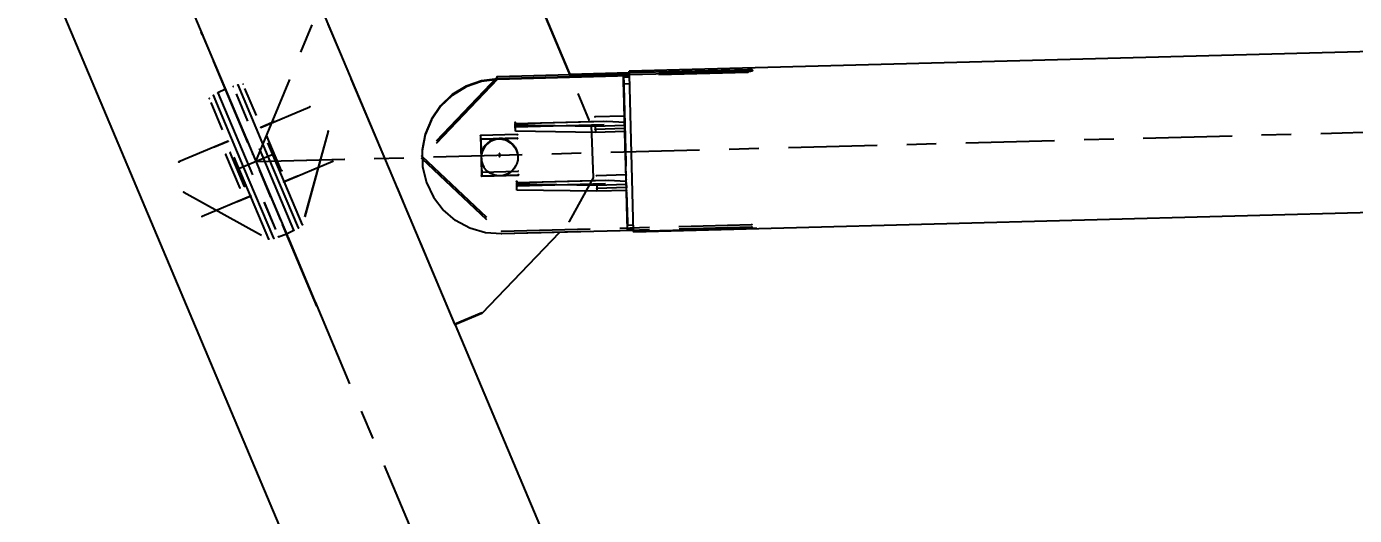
# Model space of a CAD drawing. Header units: millimetres. Extents: x 2368 to 8313, y 7493 to 11698.
# Drawn here: x 4962.84 to 5007.71, y 11254.32 to 11270.83 of the extents above; entities that cross this region are included whole.
import ezdxf

# ---------------------------------------------------------------- set-up
doc = ezdxf.new("R2010")
doc.units = ezdxf.units.MM
doc.linetypes.add('XKITLINE00', pattern=[0])
doc.linetypes.add('XKITLINE03', pattern=[6, 3, -1, 1, -1])
doc.styles.add('ROMANS', font='romans.shx')
doc.dimstyles.new('MD300', dxfattribs={"dimtxt": 2.5, "dimasz": 2.5, "dimexe": 1, "dimexo": 1, "dimgap": 0.5, "dimtad": 1, "dimdec": 1, "dimlfac": 50, "dimrnd": 0.5, "dimdsep": 46, "dimtxsty": 'ROMANS', "dimcen": 1, "dimclrd": 146, "dimclre": 146, "dimclrt": 30, "dimadec": 1, "dimazin": 2, "dimtfac": 1, "dimtdec": 1, "dimtmove": 0, "dimatfit": 1, "dimfxl": 1, "dimtolj": 1, "dimtzin": 0, "dimlwd": -1, "dimlwe": -1, "dimarcsym": 0})

# ---------------------------------------------------------------- blocks, each defined once
blk = doc.blocks.new('*D36')
at = {"color": 146, "transparency": 16777216}
for p, q in [((3888.588, 11276.272), (3888.588, 10979.265)), ((5216.588, 11054.98), (5216.588, 10979.265)), ((3891.088, 10980.265), (5214.088, 10980.265))]:
    blk.add_line(p, q, dxfattribs=at)
for points in [[(3891.088, 10980.681), (3891.088, 10979.848), (3888.588, 10980.265)], [(5214.088, 10980.681), (5214.088, 10979.848), (5216.588, 10980.265)]]:
    blk.add_solid(points, dxfattribs=at)
at = {"layer": 'Defpoints', "color": 0, "transparency": 16777216}
for p in [(3888.588, 11277.272), (5216.588, 11055.98), (5216.588, 10980.265)]:
    blk.add_point(p, dxfattribs=at)
at = {"color": 30, "transparency": 16777216, "insert": (4552.588, 10982.015), "char_height": 2.5, "attachment_point": 5, "style": 'ROMANS'}
blk.add_mtext('\\A1;66400', dxfattribs=at)
blk = doc.blocks.new('*D38')
at = {"color": 146, "transparency": 16777216}
for p, q in [((3888.584, 11276.27), (3888.584, 10968.162)), ((6544.588, 11276.271), (6544.588, 10968.162)), ((6542.088, 10969.162), (3891.084, 10969.162))]:
    blk.add_line(p, q, dxfattribs=at)
for points in [[(3891.084, 10969.579), (3891.084, 10968.745), (3888.584, 10969.162)], [(6542.088, 10969.579), (6542.088, 10968.745), (6544.588, 10969.162)]]:
    blk.add_solid(points, dxfattribs=at)
at = {"layer": 'Defpoints', "color": 0, "transparency": 16777216}
for p in [(3888.584, 11277.27), (6544.588, 11277.271), (3888.584, 10969.162)]:
    blk.add_point(p, dxfattribs=at)
at = {"color": 30, "transparency": 16777216, "insert": (5216.586, 10970.912), "char_height": 2.5, "attachment_point": 5, "style": 'ROMANS'}
blk.add_mtext('\\A1;132800', dxfattribs=at)

msp = doc.modelspace()

# ---------------------------------------------------------------- linework, layer by layer
at = {"color": 8, "linetype": 'XKITLINE03'}
for p, q in [((4970.5881, 11266.2684), (5052.5881, 11465.4767)), ((4970.5882, 11266.2684), (5052.5882, 11465.4767)), ((4888.5881, 11460.5251), (5052.5881, 11072.0118)), ((4888.5882, 11460.5251), (5052.5882, 11072.0118)), ((4977.3118, 11260.7745), (4969.5605, 11279.1374)), ((4977.3118, 11260.7745), (4969.5606, 11279.1374)), ((4977.5728, 11277.7804), (4981.9168, 11267.4971)), ((4977.5729, 11277.7804), (4981.9168, 11267.4971)), ((4968.7744, 11270.5651), (4968.7423, 11270.6413)), ((4968.7423, 11270.6413), (4969.4135, 11269.051)), ((4968.7745, 11270.5651), (4968.7423, 11270.6413)), ((4968.7423, 11270.6413), (4969.4136, 11269.051)), ((4972.65, 11261.3838), (4968.7744, 11270.5651)), ((4972.6501, 11261.3838), (4968.7745, 11270.5651)), ((4970.5881, 11266.2684), (5134.5881, 11270.6161)), ((4970.5882, 11266.2684), (5134.5882, 11270.6161)), ((4987.2053, 11269.3594), (4978.7482, 11269.1352)), ((4987.2053, 11269.3594), (4978.7483, 11269.1352)), ((4987.2074, 11269.2798), (4978.7503, 11269.0556)), ((4987.2074, 11269.2798), (4978.7504, 11269.0556)), ((4983.007, 11269.2382), (4983.0067, 11269.2481)), ((4983.0067, 11269.2481), (4983.1458, 11264.0005)), ((4983.007, 11269.2382), (4983.0068, 11269.2481)), ((4983.0068, 11269.2481), (4983.1459, 11264.0005)), ((4983.0081, 11269.1985), (4983.007, 11269.2382)), ((4983.008, 11269.1985), (4983.007, 11269.2382)), ((4983.0708, 11266.834), (4983.0075, 11269.2196)), ((4983.0075, 11269.2196), (4983.1435, 11264.0892)), ((4983.0707, 11266.834), (4983.0075, 11269.2196)), ((4983.0075, 11269.2196), (4983.1435, 11264.0892)), ((4969.4135, 11269.051), (4970.4833, 11266.5168)), ((4969.4136, 11269.051), (4970.4833, 11266.5168)), ((4971.8708, 11263.9497), (4969.8214, 11268.8049)), ((4971.8709, 11263.9497), (4969.8214, 11268.8049)), ((4971.0027, 11266.4434), (4969.9838, 11268.8572)), ((4969.9838, 11268.8572), (4969.9838, 11268.8572)), ((4969.9839, 11268.8572), (4969.9838, 11268.8572)), ((4971.0028, 11266.4434), (4969.9839, 11268.8572)), ((4972.1612, 11264.1361), (4970.1575, 11268.883)), ((4972.1612, 11264.1361), (4970.1575, 11268.883)), ((4978.7482, 11269.1352), (4976.1983, 11266.457)), ((4978.7483, 11269.1352), (4976.1984, 11266.457)), ((4978.7503, 11269.0556), (4976.2004, 11266.3774)), ((4978.7504, 11269.0556), (4976.2005, 11266.3774)), ((4983.1472, 11263.951), (4983.008, 11269.1985)), ((4983.1472, 11263.951), (4983.0081, 11269.1985)), ((4983.0832, 11266.3651), (4983.0104, 11269.1099)), ((4983.0104, 11269.1099), (4983.1464, 11263.9795)), ((4983.0832, 11266.3651), (4983.0105, 11269.1099)), ((4983.0105, 11269.1099), (4983.1465, 11263.9795)), ((4971.0188, 11263.6539), (4969.0151, 11268.4007)), ((4971.0188, 11263.6539), (4969.0151, 11268.4007)), ((4970.1736, 11266.0934), (4969.1547, 11268.5072)), ((4969.1547, 11268.5072), (4969.1547, 11268.5072)), ((4970.1736, 11266.0934), (4969.1547, 11268.5072)), ((4969.1547, 11268.5072), (4969.1547, 11268.5072)), ((4969.5576, 11268.7098), (4969.3054, 11268.5872)), ((4969.3054, 11268.5872), (4971.3549, 11263.7319)), ((4969.5576, 11268.7098), (4969.3055, 11268.5872)), ((4969.3055, 11268.5872), (4971.355, 11263.7319)), ((4970.752, 11267.4231), (4972.4104, 11268.1231)), ((4970.7521, 11267.4231), (4972.4104, 11268.1231)), ((4972.4104, 11268.1231), (4972.4104, 11268.1231)), ((4972.4104, 11268.1231), (4972.4104, 11268.1231)), ((4971.2127, 11267.6175), (4970.752, 11267.4231)), ((4970.752, 11267.4231), (4970.752, 11267.4231)), ((4971.2127, 11267.6175), (4970.7521, 11267.4231)), ((4970.7521, 11267.4231), (4970.7521, 11267.4231)), ((4979.3493, 11267.5945), (4979.3505, 11267.5503)), ((4979.3493, 11267.5945), (4979.3504, 11267.5503)), ((4979.3504, 11267.5503), (4983.0491, 11267.6483)), ((4979.3505, 11267.5503), (4983.0492, 11267.6483)), ((4979.3533, 11267.4441), (4983.052, 11267.5422)), ((4979.3533, 11267.4441), (4983.052, 11267.5422)), ((4979.3545, 11267.3999), (4979.3533, 11267.4441)), ((4979.3544, 11267.3999), (4979.3533, 11267.4441)), ((4981.9168, 11267.4971), (4981.9864, 11265.7212)), ((4981.9168, 11267.4971), (4981.9865, 11265.7212)), ((4983.045, 11267.8076), (4982.0453, 11267.7811)), ((4983.0449, 11267.8076), (4982.0453, 11267.7811)), ((4983.0491, 11267.6483), (4983.0449, 11267.8076)), ((4983.0492, 11267.6483), (4983.045, 11267.8076)), ((4983.052, 11267.5422), (4983.0562, 11267.3829)), ((4983.052, 11267.5422), (4983.0562, 11267.3829)), ((4971.4558, 11265.9617), (4970.9735, 11267.1041)), ((4970.9735, 11267.1041), (4970.9735, 11267.1041)), ((4971.4557, 11265.9617), (4970.9735, 11267.1041)), ((4970.9735, 11267.1041), (4970.9735, 11267.1041)), ((4973.0295, 11267.299), (4972.1612, 11264.1361)), ((4973.0296, 11267.299), (4972.1612, 11264.1361)), ((4979.4203, 11267.1806), (4978.1807, 11267.1477)), ((4978.1807, 11267.1477), (4978.2134, 11265.913)), ((4979.4203, 11267.1806), (4978.1808, 11267.1477)), ((4978.1808, 11267.1477), (4978.2135, 11265.913)), ((4979.4235, 11267.0603), (4978.1839, 11267.0274)), ((4979.4235, 11267.0603), (4978.1839, 11267.0274)), ((4978.1839, 11267.0274), (4978.2167, 11265.7927)), ((4978.1839, 11267.0274), (4978.2166, 11265.7927)), ((4979.4239, 11267.0461), (4978.1843, 11267.0132)), ((4979.4238, 11267.0461), (4978.1843, 11267.0132)), ((4978.1843, 11267.0132), (4978.2171, 11265.7785)), ((4978.1843, 11267.0132), (4978.217, 11265.7785)), ((4983.0562, 11267.3829), (4982.0565, 11267.3564)), ((4983.0562, 11267.3829), (4982.0566, 11267.3564)), ((4969.6465, 11266.9564), (4967.9881, 11266.2564)), ((4969.6465, 11266.9564), (4967.9882, 11266.2564)), ((4969.1858, 11266.7619), (4969.6465, 11266.9564)), ((4969.1859, 11266.7619), (4969.6465, 11266.9564)), ((4970.0554, 11265.3706), (4969.5731, 11266.513)), ((4969.5731, 11266.513), (4969.5731, 11266.513)), ((4970.0554, 11265.3706), (4969.5732, 11266.513)), ((4969.5732, 11266.513), (4969.5732, 11266.513)), ((4969.6465, 11266.9564), (4969.6465, 11266.9564)), ((4969.6465, 11266.9564), (4969.6465, 11266.9564)), ((4970.2028, 11265.4328), (4969.7205, 11266.5752)), ((4969.7205, 11266.5752), (4969.7205, 11266.5752)), ((4970.2028, 11265.4328), (4969.7206, 11266.5752)), ((4969.7206, 11266.5752), (4969.7206, 11266.5752)), ((4970.4833, 11266.5168), (4971.6629, 11263.7223)), ((4970.4833, 11266.5168), (4971.663, 11263.7223)), ((4978.817, 11266.5397), (4978.8199, 11266.4335)), ((4978.8171, 11266.5397), (4978.8199, 11266.4335)), ((4967.9881, 11266.2564), (4967.9881, 11266.2564)), ((4967.9882, 11266.2564), (4967.9882, 11266.2564)), ((4971.1409, 11266.5018), (4970.0354, 11266.0351)), ((4971.1409, 11266.5018), (4970.0354, 11266.0351)), ((4971.1925, 11263.6797), (4970.1736, 11266.0934)), ((4971.1925, 11263.6797), (4970.1736, 11266.0934)), ((4970.5881, 11266.2684), (4970.5882, 11266.2684)), ((4972.0216, 11264.0297), (4971.0027, 11266.4434)), ((4972.0217, 11264.0297), (4971.0028, 11266.4434)), ((4971.5298, 11265.5805), (4973.1882, 11266.2805)), ((4971.5298, 11265.5805), (4973.1882, 11266.2805)), ((4973.1882, 11266.2805), (4973.1882, 11266.2805)), ((4973.1882, 11266.2805), (4973.1882, 11266.2805)), ((4976.1983, 11266.457), (4978.8865, 11263.9176)), ((4976.1984, 11266.457), (4978.8866, 11263.9176)), ((4976.2004, 11266.3774), (4978.8887, 11263.838)), ((4976.2005, 11266.3774), (4978.8887, 11263.838)), ((4971.4557, 11265.9617), (4971.4557, 11265.9617)), ((4971.4558, 11265.9617), (4971.4558, 11265.9617)), ((4971.9904, 11265.7749), (4971.5298, 11265.5805)), ((4971.9905, 11265.7749), (4971.5298, 11265.5805)), ((4978.2134, 11265.913), (4979.453, 11265.9459)), ((4978.2135, 11265.913), (4979.453, 11265.9459)), ((4978.2166, 11265.7927), (4979.4562, 11265.8256)), ((4978.2167, 11265.7927), (4979.4562, 11265.8256)), ((4978.217, 11265.7785), (4979.4566, 11265.8114)), ((4978.2171, 11265.7785), (4979.4566, 11265.8114)), ((4979.4032, 11265.5588), (4983.1019, 11265.6569)), ((4979.4033, 11265.5588), (4983.102, 11265.6569)), ((4981.9864, 11265.7212), (4981.1791, 11264.2477)), ((4981.9865, 11265.7212), (4981.1792, 11264.2477)), ((4983.0978, 11265.8161), (4982.0981, 11265.7896)), ((4983.0977, 11265.8161), (4982.0981, 11265.7896)), ((4983.1019, 11265.6569), (4983.0977, 11265.8161)), ((4983.102, 11265.6569), (4983.0978, 11265.8161)), ((4968.1467, 11265.2379), (4971.0188, 11263.6539)), ((4968.1468, 11265.2379), (4971.0188, 11263.6539)), ((4970.0554, 11265.3706), (4970.0554, 11265.3706)), ((4970.0554, 11265.3706), (4970.0554, 11265.3706)), ((4970.2028, 11265.4328), (4970.2028, 11265.4328)), ((4970.2028, 11265.4328), (4970.2028, 11265.4328)), ((4971.5298, 11265.5805), (4971.5298, 11265.5805)), ((4971.5298, 11265.5805), (4971.5298, 11265.5805)), ((4979.4021, 11265.6031), (4979.4033, 11265.5588)), ((4979.4021, 11265.6031), (4979.4032, 11265.5588)), ((4979.4061, 11265.4527), (4983.1048, 11265.5507)), ((4979.4061, 11265.4527), (4983.1048, 11265.5507)), ((4979.4073, 11265.4084), (4979.4061, 11265.4527)), ((4979.4072, 11265.4084), (4979.4061, 11265.4527)), ((4983.109, 11265.3915), (4982.1093, 11265.365)), ((4983.109, 11265.3915), (4982.1094, 11265.365)), ((4983.1048, 11265.5507), (4983.109, 11265.3915)), ((4983.1048, 11265.5507), (4983.109, 11265.3915)), ((4970.4243, 11265.1138), (4968.7659, 11264.4138)), ((4970.4243, 11265.1138), (4968.7659, 11264.4138)), ((4969.9636, 11264.9194), (4970.4243, 11265.1138)), ((4969.9637, 11264.9194), (4970.4243, 11265.1138)), ((4970.4243, 11265.1138), (4970.4243, 11265.1138)), ((4970.4243, 11265.1138), (4970.4243, 11265.1138)), ((4968.7659, 11264.4138), (4968.7659, 11264.4138)), ((4968.7659, 11264.4138), (4968.7659, 11264.4138)), ((4971.3549, 11263.7319), (4971.6187, 11263.827)), ((4971.355, 11263.7319), (4971.6187, 11263.827)), ((4971.6187, 11263.827), (4971.8708, 11263.9497)), ((4971.6187, 11263.827), (4971.8709, 11263.9497)), ((4972.0216, 11264.0297), (4972.0216, 11264.0297)), ((4972.0216, 11264.0297), (4972.0217, 11264.0297)), ((4978.8865, 11263.9176), (4987.3436, 11264.1418)), ((4978.8866, 11263.9176), (4987.3436, 11264.1418)), ((4978.8887, 11263.838), (4987.3457, 11264.0622)), ((4978.8887, 11263.838), (4987.3457, 11264.0622)), ((4983.1469, 11263.9608), (4983.1472, 11263.951)), ((4983.147, 11263.9608), (4983.1472, 11263.951)), ((4971.1925, 11263.6797), (4971.1925, 11263.6797)), ((4971.1925, 11263.6797), (4971.1925, 11263.6797)), ((4971.6629, 11263.7223), (4972.6179, 11261.46)), ((4971.663, 11263.7223), (4972.6179, 11261.46)), ((4978.2245, 11261.1569), (4977.3118, 11260.7745)), ((4978.2246, 11261.1569), (4977.3118, 11260.7745))]:
    msp.add_line(p, q, dxfattribs=at)
at = {"color": 8, "linetype": 'XKITLINE00'}
for p, q in [((4895.6673, 11433.3218), (5037.8981, 11096.3795)), ((4969.5611, 11279.1197), (4977.3123, 11260.7568)), ((4977.8777, 11277.0422), (4981.2182, 11269.1343)), ((4977.8846, 11277.059), (4981.2321, 11269.1347)), ((5121.6768, 11272.9941), (4983.2049, 11269.3232)), ((4983.2064, 11269.2667), (4981.1988, 11269.2135)), ((4983.0071, 11269.2349), (4981.2134, 11269.1873)), ((4983.2067, 11269.2534), (4983.0068, 11269.2481)), ((4983.2067, 11269.2522), (4983.0068, 11269.2469)), ((4983.0068, 11269.2469), (4983.007, 11269.2382)), ((4983.007, 11269.2382), (4983.0075, 11269.2221)), ((4983.2074, 11269.2274), (4983.0075, 11269.2221)), ((4983.0085, 11269.1818), (4983.0075, 11269.2221)), ((4983.208, 11269.2038), (4983.0081, 11269.1985)), ((4983.2082, 11269.1958), (4983.2049, 11269.3232)), ((4987.205, 11269.373), (4983.2064, 11269.267)), ((4983.208, 11269.2038), (4983.2082, 11269.1958)), ((4987.2068, 11269.3018), (4983.2082, 11269.1958)), ((4987.205, 11269.373), (4987.2068, 11269.3018)), ((4987.2575, 11269.3727), (4987.205, 11269.373)), ((4987.2592, 11269.3087), (4987.2068, 11269.3018)), ((4987.2575, 11269.3727), (4987.2592, 11269.3087)), ((4987.305, 11269.3691), (4987.2575, 11269.3727)), ((4987.3065, 11269.3139), (4987.2592, 11269.3087)), ((4987.3428, 11269.3626), (4987.305, 11269.3691)), ((4987.3439, 11269.3225), (4987.3065, 11269.3139)), ((4987.3672, 11269.3537), (4987.3428, 11269.3626)), ((4987.3678, 11269.3326), (4987.3439, 11269.3225)), ((4987.3672, 11269.3537), (4987.3758, 11269.3434)), ((4987.3758, 11269.3434), (4987.3678, 11269.3326)), ((4977.6907, 11268.8151), (4977.2238, 11268.5298)), ((4977.6914, 11268.7886), (4977.2245, 11268.5033)), ((4978.207, 11268.9974), (4977.6907, 11268.8151)), ((4978.2077, 11268.9709), (4977.6914, 11268.7886)), ((4978.75, 11269.0689), (4978.207, 11268.9974)), ((4978.207, 11268.9974), (4978.2077, 11268.9709)), ((4978.7507, 11269.0424), (4978.2077, 11268.9709)), ((4983.2085, 11269.1871), (4978.75, 11269.0689)), ((4978.75, 11269.0689), (4978.7507, 11269.0424)), ((4983.2092, 11269.1605), (4978.7507, 11269.0424)), ((4983.2104, 11269.1152), (4983.0105, 11269.1099)), ((4983.0536, 11267.4828), (4983.0105, 11269.1099)), ((4983.2163, 11268.8901), (4983.0164, 11268.8848)), ((4983.3485, 11263.9042), (4983.2082, 11269.1958)), ((4977.2238, 11268.5298), (4976.8266, 11268.1541)), ((4977.2245, 11268.5033), (4976.8273, 11268.1276)), ((4976.8266, 11268.1541), (4976.5164, 11267.7044)), ((4976.8273, 11268.1276), (4976.5171, 11267.6778)), ((4976.5164, 11267.7044), (4976.3069, 11267.2002)), ((4976.5171, 11267.6778), (4976.3076, 11267.1737)), ((4982.4496, 11267.6258), (4979.3507, 11267.5437)), ((4979.3571, 11267.3003), (4979.3507, 11267.5437)), ((4982.0539, 11267.456), (4979.3518, 11267.4995)), ((4983.0536, 11267.4825), (4982.0539, 11267.456)), ((4982.0539, 11267.456), (4982.0592, 11267.2568)), ((4983.0508, 11267.5887), (4982.4496, 11267.6258)), ((4983.0536, 11267.4828), (4983.0536, 11267.4825)), ((4983.0536, 11267.4825), (4983.0538, 11267.4735)), ((4983.1114, 11265.3009), (4983.0538, 11267.4735)), ((5121.8209, 11267.5574), (4983.349, 11263.8865)), ((4976.3069, 11267.2002), (4976.2072, 11266.6637)), ((4976.3076, 11267.1737), (4976.2079, 11266.6372)), ((4978.4958, 11266.96), (4978.409, 11266.8959)), ((4978.5925, 11267.008), (4978.4958, 11266.96)), ((4978.5929, 11266.9939), (4978.4962, 11266.9458)), ((4978.5929, 11266.9939), (4978.4962, 11266.9458)), ((4978.5933, 11266.9797), (4978.4966, 11266.9317)), ((4978.6962, 11267.0387), (4978.5925, 11267.008)), ((4978.6965, 11267.0245), (4978.5929, 11266.9939)), ((4978.6965, 11267.0245), (4978.5929, 11266.9939)), ((4978.6969, 11267.0104), (4978.5933, 11266.9797)), ((4978.8035, 11267.0509), (4978.6962, 11267.0387)), ((4978.8039, 11267.0367), (4978.6965, 11267.0245)), ((4978.8039, 11267.0367), (4978.6965, 11267.0245)), ((4978.8043, 11267.0226), (4978.6969, 11267.0104)), ((4978.8035, 11267.0509), (4978.8039, 11267.0367)), ((4978.9114, 11267.0444), (4978.8035, 11267.0509)), ((4978.9118, 11267.0302), (4978.8039, 11267.0367)), ((4978.8039, 11267.0367), (4978.8043, 11267.0226)), ((4978.9118, 11267.0302), (4978.8039, 11267.0367)), ((4978.9122, 11267.0161), (4978.8043, 11267.0226)), ((4979.0165, 11267.0193), (4978.9114, 11267.0444)), ((4979.0169, 11267.0051), (4978.9118, 11267.0302)), ((4979.0169, 11267.0051), (4978.9118, 11267.0302)), ((4979.0173, 11266.991), (4978.9122, 11267.0161)), ((4979.1156, 11266.9764), (4979.0165, 11267.0193)), ((4979.116, 11266.9622), (4979.0169, 11267.0051)), ((4979.116, 11266.9622), (4979.0169, 11267.0051)), ((4979.1164, 11266.9481), (4979.0173, 11266.991)), ((4979.2058, 11266.917), (4979.1156, 11266.9764)), ((4979.2061, 11266.9029), (4979.116, 11266.9622)), ((4979.2061, 11266.9029), (4979.116, 11266.9622)), ((4982.0592, 11267.2568), (4979.3571, 11267.3003)), ((4983.0589, 11267.2833), (4982.0592, 11267.2568)), ((4976.2072, 11266.6637), (4976.2079, 11266.6372)), ((4976.2079, 11266.6372), (4976.2224, 11266.0918)), ((4978.2319, 11266.6293), (4978.2067, 11266.5246)), ((4978.2323, 11266.6151), (4978.2071, 11266.5104)), ((4978.2323, 11266.6151), (4978.2071, 11266.5104)), ((4978.2327, 11266.6009), (4978.2074, 11266.4963)), ((4978.275, 11266.728), (4978.2319, 11266.6293)), ((4978.2753, 11266.7138), (4978.2323, 11266.6151)), ((4978.2753, 11266.7138), (4978.2323, 11266.6151)), ((4978.2757, 11266.6997), (4978.2327, 11266.6009)), ((4978.3346, 11266.8178), (4978.275, 11266.728)), ((4978.335, 11266.8036), (4978.2753, 11266.7138)), ((4978.335, 11266.8036), (4978.2753, 11266.7138)), ((4978.3354, 11266.7895), (4978.2757, 11266.6997)), ((4978.409, 11266.8959), (4978.3346, 11266.8178)), ((4978.4094, 11266.8817), (4978.335, 11266.8036)), ((4978.4094, 11266.8817), (4978.335, 11266.8036)), ((4978.4097, 11266.8676), (4978.3354, 11266.7895)), ((4978.4962, 11266.9458), (4978.4094, 11266.8817)), ((4978.4962, 11266.9458), (4978.4094, 11266.8817)), ((4978.4966, 11266.9317), (4978.4097, 11266.8676)), ((4979.2065, 11266.8887), (4979.1164, 11266.9481)), ((4979.2842, 11266.843), (4979.2058, 11266.917)), ((4979.2845, 11266.8288), (4979.2061, 11266.9029)), ((4979.2845, 11266.8288), (4979.2061, 11266.9029)), ((4979.2849, 11266.8147), (4979.2065, 11266.8887)), ((4979.2842, 11266.843), (4979.3485, 11266.7565)), ((4979.2845, 11266.8288), (4979.3488, 11266.7423)), ((4979.2845, 11266.8288), (4979.3488, 11266.7423)), ((4979.2849, 11266.8147), (4979.3492, 11266.7281)), ((4979.3485, 11266.7565), (4979.3967, 11266.6601)), ((4979.3488, 11266.7423), (4979.3971, 11266.646)), ((4979.3488, 11266.7423), (4979.3971, 11266.646)), ((4979.3492, 11266.7281), (4979.3975, 11266.6318)), ((4979.3967, 11266.6601), (4979.4274, 11266.5569)), ((4979.3971, 11266.646), (4979.4278, 11266.5428)), ((4979.3971, 11266.646), (4979.4278, 11266.5428)), ((4979.3975, 11266.6318), (4979.4282, 11266.5286)), ((4979.4282, 11266.5286), (4979.4404, 11266.4217)), ((4976.2224, 11266.0918), (4976.3504, 11265.5613)), ((4978.2074, 11266.4963), (4978.2009, 11266.3888)), ((4978.2009, 11266.3888), (4978.2131, 11266.2819)), ((4978.2131, 11266.2819), (4978.2438, 11266.1787)), ((4978.2438, 11266.1787), (4978.2921, 11266.0823)), ((4978.2921, 11266.0823), (4978.3564, 11265.9958)), ((4979.3656, 11266.1108), (4979.306, 11266.021)), ((4979.4087, 11266.2095), (4979.3656, 11266.1108)), ((4979.4339, 11266.3142), (4979.4087, 11266.2095)), ((4979.4404, 11266.4217), (4979.4339, 11266.3142)), ((4978.4348, 11265.9218), (4978.3564, 11265.9958)), ((4978.5249, 11265.8624), (4978.4348, 11265.9218)), ((4978.6241, 11265.8195), (4978.5249, 11265.8624)), ((4978.7291, 11265.7944), (4978.6241, 11265.8195)), ((4978.837, 11265.7879), (4978.7291, 11265.7944)), ((4978.9444, 11265.8001), (4978.837, 11265.7879)), ((4979.048, 11265.8307), (4978.9444, 11265.8001)), ((4979.1447, 11265.8788), (4979.048, 11265.8307)), ((4979.2316, 11265.9429), (4979.1447, 11265.8788)), ((4979.306, 11266.021), (4979.2316, 11265.9429)), ((4982.5024, 11265.6344), (4979.4035, 11265.5522)), ((4983.1036, 11265.5972), (4982.5024, 11265.6344)), ((4976.3504, 11265.5613), (4976.5863, 11265.069)), ((4979.4099, 11265.3089), (4979.4035, 11265.5522)), ((4982.1067, 11265.4645), (4979.4046, 11265.508)), ((4982.112, 11265.2654), (4979.4099, 11265.3089)), ((4983.1064, 11265.491), (4982.1067, 11265.4645)), ((4982.1067, 11265.4645), (4982.112, 11265.2654)), ((4983.1117, 11265.2919), (4982.112, 11265.2654)), ((4983.1114, 11265.3009), (4983.1117, 11265.2919)), ((4983.1366, 11264.3527), (4983.1117, 11265.2919)), ((4976.5863, 11265.069), (4976.9198, 11264.6363)), ((4977.3364, 11264.2822), (4976.9198, 11264.6363)), ((4977.8178, 11264.022), (4977.3364, 11264.2822)), ((4983.1465, 11263.9795), (4983.1366, 11264.3527)), ((4978.343, 11263.8673), (4977.8178, 11264.022)), ((4980.8418, 11263.8765), (4978.2251, 11261.1392)), ((4978.8891, 11263.8247), (4978.343, 11263.8673)), ((4983.3475, 11263.9429), (4978.8891, 11263.8247)), ((4983.3428, 11264.1192), (4983.1429, 11264.1139)), ((4983.3464, 11263.9848), (4983.1465, 11263.9795)), ((4987.3471, 11264.0102), (4983.3485, 11263.9042)), ((4983.3485, 11263.9042), (4983.3488, 11263.8931)), ((4987.3474, 11263.9991), (4983.3488, 11263.8931)), ((4983.3488, 11263.8931), (4983.349, 11263.8865)), ((4987.3997, 11264.0083), (4987.3471, 11264.0102)), ((4987.3472, 11264.0069), (4987.3474, 11263.9991)), ((4987.3999, 11264.0007), (4987.3474, 11263.9991)), ((4987.4471, 11264.0091), (4987.3997, 11264.0083)), ((4987.3997, 11264.0083), (4987.3999, 11264.0007)), ((4987.4473, 11264.0026), (4987.3999, 11264.0007)), ((4987.4847, 11264.0092), (4987.4471, 11264.0091)), ((4987.4849, 11264.0044), (4987.4473, 11264.0026)), ((4987.5089, 11264.0087), (4987.4847, 11264.0092)), ((4987.509, 11264.0062), (4987.4849, 11264.0044)), ((4987.5172, 11264.0077), (4987.5089, 11264.0087)), ((4987.5172, 11264.0077), (4987.509, 11264.0062)), ((4978.2251, 11261.1392), (4977.3123, 11260.7568)), ((4977.3178, 11260.7591), (5045.3834, 11099.5127))]:
    msp.add_line(p, q, dxfattribs=at)
for centre in [(4968.7423, 11270.6413), (4968.7423, 11270.6413), (4968.7423, 11270.6413), (4968.7423, 11270.6413), (4968.7744, 11270.5651), (4968.7744, 11270.5651), (4968.7745, 11270.5651), (4968.7745, 11270.5651), (4983.0067, 11269.2481), (4983.0067, 11269.2481), (4983.0068, 11269.2481), (4983.0068, 11269.2481), (4983.007, 11269.2382), (4983.007, 11269.2382), (4983.007, 11269.2382), (4983.007, 11269.2382), (4983.0075, 11269.2196), (4983.0075, 11269.2196), (4983.0075, 11269.2196), (4983.0075, 11269.2196), (4983.008, 11269.1985), (4983.008, 11269.1985), (4983.0081, 11269.1985), (4983.0081, 11269.1985), (4987.2053, 11269.3594), (4987.2053, 11269.3594), (4987.2074, 11269.2798), (4987.2074, 11269.2798), (4969.4135, 11269.051), (4969.4135, 11269.051), (4969.4136, 11269.051), (4969.4136, 11269.051), (4969.8214, 11268.8049), (4969.8214, 11268.8049), (4969.9838, 11268.8572), (4969.9838, 11268.8572), (4969.9839, 11268.8572), (4969.9839, 11268.8572), (4970.1575, 11268.883), (4970.1575, 11268.883), (4978.7482, 11269.1352), (4978.7482, 11269.1352), (4978.7483, 11269.1352), (4978.7483, 11269.1352), (4978.7503, 11269.0556), (4978.7503, 11269.0556), (4978.7504, 11269.0556), (4978.7504, 11269.0556), (4983.0104, 11269.1099), (4983.0104, 11269.1099), (4983.0105, 11269.1099), (4983.0105, 11269.1099), (4969.0151, 11268.4007), (4969.0151, 11268.4007), (4969.1547, 11268.5072), (4969.1547, 11268.5072), (4969.1547, 11268.5072), (4969.1547, 11268.5072), (4969.3054, 11268.5872), (4969.3054, 11268.5872), (4969.3055, 11268.5872), (4969.3055, 11268.5872), (4969.5576, 11268.7098), (4969.5576, 11268.7098), (4972.4104, 11268.1231), (4972.4104, 11268.1231), (4972.4104, 11268.1231), (4972.4104, 11268.1231), (4970.752, 11267.4231), (4970.752, 11267.4231), (4970.752, 11267.4231), (4970.7521, 11267.4231), (4970.7521, 11267.4231), (4970.7521, 11267.4231), (4971.2127, 11267.6175), (4971.2127, 11267.6175), (4979.3493, 11267.5945), (4979.3493, 11267.5945), (4979.3504, 11267.5503), (4979.3504, 11267.5503), (4979.3505, 11267.5503), (4979.3505, 11267.5503), (4979.3533, 11267.4441), (4979.3533, 11267.4441), (4979.3533, 11267.4441), (4979.3533, 11267.4441), (4981.9168, 11267.4971), (4981.9168, 11267.4971), (4981.9168, 11267.4971), (4981.9168, 11267.4971), (4982.0453, 11267.7811), (4982.0453, 11267.7811), (4983.0449, 11267.8076), (4983.0449, 11267.8076), (4983.045, 11267.8076), (4983.045, 11267.8076), (4983.0491, 11267.6483), (4983.0491, 11267.6483), (4983.0492, 11267.6483), (4983.0492, 11267.6483), (4983.052, 11267.5422), (4983.052, 11267.5422), (4983.052, 11267.5422), (4983.052, 11267.5422), (4969.6465, 11266.9564), (4969.6465, 11266.9564), (4969.6465, 11266.9564), (4969.6465, 11266.9564), (4969.6465, 11266.9564), (4969.6465, 11266.9564), (4970.9735, 11267.1041), (4970.9735, 11267.1041), (4970.9735, 11267.1041), (4970.9735, 11267.1041), (4973.0295, 11267.299), (4973.0296, 11267.299), (4978.1807, 11267.1477), (4978.1807, 11267.1477), (4978.1808, 11267.1477), (4978.1808, 11267.1477), (4978.1839, 11267.0274), (4978.1839, 11267.0274), (4978.1839, 11267.0274), (4978.1839, 11267.0274), (4978.1843, 11267.0132), (4978.1843, 11267.0132), (4978.1843, 11267.0132), (4978.1843, 11267.0132), (4979.3544, 11267.3999), (4979.3545, 11267.3999), (4979.4203, 11267.1806), (4979.4203, 11267.1806), (4979.4235, 11267.0603), (4979.4235, 11267.0603), (4979.4238, 11267.0461), (4979.4239, 11267.0461), (4982.0565, 11267.3564), (4982.0566, 11267.3564), (4983.0562, 11267.3829), (4983.0562, 11267.3829), (4983.0562, 11267.3829), (4983.0562, 11267.3829), (4969.1858, 11266.7619), (4969.1859, 11266.7619), (4969.5731, 11266.513), (4969.5731, 11266.513), (4969.5732, 11266.513), (4969.5732, 11266.513), (4969.7205, 11266.5752), (4969.7205, 11266.5752), (4969.7206, 11266.5752), (4969.7206, 11266.5752), (4970.4833, 11266.5168), (4970.4833, 11266.5168), (4970.4833, 11266.5168), (4970.4833, 11266.5168), (4978.817, 11266.5397), (4978.8171, 11266.5397), (4983.0707, 11266.834), (4983.0708, 11266.834), (4967.9881, 11266.2564), (4967.9881, 11266.2564), (4967.9882, 11266.2564), (4967.9882, 11266.2564), (4970.1736, 11266.0934), (4970.1736, 11266.0934), (4970.1736, 11266.0934), (4970.1736, 11266.0934), (4970.5881, 11266.2684), (4970.5881, 11266.2684), (4970.5881, 11266.2684), (4970.5882, 11266.2684), (4970.5882, 11266.2684), (4971.0027, 11266.4434), (4971.0027, 11266.4434), (4971.0028, 11266.4434), (4971.0028, 11266.4434), (4971.1409, 11266.5018), (4971.1409, 11266.5018), (4973.1882, 11266.2805), (4973.1882, 11266.2805), (4973.1882, 11266.2805), (4973.1882, 11266.2805), (4976.1983, 11266.457), (4976.1983, 11266.457), (4976.1984, 11266.457), (4976.1984, 11266.457), (4976.2004, 11266.3774), (4976.2004, 11266.3774), (4976.2005, 11266.3774), (4976.2005, 11266.3774), (4978.8199, 11266.4335), (4978.8199, 11266.4335), (4983.0832, 11266.3651), (4983.0832, 11266.3651), (4970.0354, 11266.0351), (4970.0354, 11266.0351), (4971.4557, 11265.9617), (4971.4557, 11265.9617), (4971.4558, 11265.9617), (4971.4558, 11265.9617), (4971.9904, 11265.7749), (4971.9905, 11265.7749), (4978.2134, 11265.913), (4978.2134, 11265.913), (4978.2135, 11265.913), (4978.2135, 11265.913), (4978.2166, 11265.7927), (4978.2166, 11265.7927), (4978.2167, 11265.7927), (4978.2167, 11265.7927), (4978.217, 11265.7785), (4978.217, 11265.7785), (4978.2171, 11265.7785), (4978.2171, 11265.7785), (4979.453, 11265.9459), (4979.453, 11265.9459), (4979.4562, 11265.8256), (4979.4562, 11265.8256), (4979.4566, 11265.8114), (4979.4566, 11265.8114), (4981.9864, 11265.7212), (4981.9864, 11265.7212), (4981.9865, 11265.7212), (4981.9865, 11265.7212), (4982.0981, 11265.7896), (4982.0981, 11265.7896), (4983.0977, 11265.8161), (4983.0977, 11265.8161), (4983.0978, 11265.8161), (4983.0978, 11265.8161), (4983.1019, 11265.6569), (4983.1019, 11265.6569), (4983.102, 11265.6569), (4983.102, 11265.6569), (4968.1467, 11265.2379), (4968.1468, 11265.2379), (4970.0554, 11265.3706), (4970.0554, 11265.3706), (4970.0554, 11265.3706), (4970.0554, 11265.3706), (4970.2028, 11265.4328), (4970.2028, 11265.4328), (4970.2028, 11265.4328), (4970.2028, 11265.4328), (4971.5298, 11265.5805), (4971.5298, 11265.5805), (4971.5298, 11265.5805), (4971.5298, 11265.5805), (4971.5298, 11265.5805), (4971.5298, 11265.5805), (4979.4021, 11265.6031), (4979.4021, 11265.6031), (4979.4032, 11265.5588), (4979.4032, 11265.5588), (4979.4033, 11265.5588), (4979.4033, 11265.5588), (4979.4061, 11265.4527), (4979.4061, 11265.4527), (4979.4061, 11265.4527), (4979.4061, 11265.4527), (4979.4072, 11265.4084), (4979.4073, 11265.4084), (4982.1093, 11265.365), (4982.1094, 11265.365), (4983.1048, 11265.5507), (4983.1048, 11265.5507), (4983.1048, 11265.5507), (4983.1048, 11265.5507), (4983.109, 11265.3915), (4983.109, 11265.3915), (4983.109, 11265.3915), (4983.109, 11265.3915), (4969.9636, 11264.9194), (4969.9637, 11264.9194), (4970.4243, 11265.1138), (4970.4243, 11265.1138), (4970.4243, 11265.1138), (4970.4243, 11265.1138), (4970.4243, 11265.1138), (4970.4243, 11265.1138), (4968.7659, 11264.4138), (4968.7659, 11264.4138), (4968.7659, 11264.4138), (4968.7659, 11264.4138), (4971.6187, 11263.827), (4971.6187, 11263.827), (4971.6187, 11263.827), (4971.6187, 11263.827), (4971.8708, 11263.9497), (4971.8708, 11263.9497), (4971.8709, 11263.9497), (4971.8709, 11263.9497), (4972.0216, 11264.0297), (4972.0216, 11264.0297), (4972.0216, 11264.0297), (4972.0217, 11264.0297), (4972.1612, 11264.1361), (4972.1612, 11264.1361), (4972.1612, 11264.1361), (4972.1612, 11264.1361), (4978.8865, 11263.9176), (4978.8865, 11263.9176), (4978.8866, 11263.9176), (4978.8866, 11263.9176), (4978.8887, 11263.838), (4978.8887, 11263.838), (4978.8887, 11263.838), (4978.8887, 11263.838), (4981.1791, 11264.2477), (4981.1792, 11264.2477), (4983.1435, 11264.0892), (4983.1435, 11264.0892), (4983.1458, 11264.0005), (4983.1459, 11264.0005), (4983.1464, 11263.9795), (4983.1465, 11263.9795), (4983.1469, 11263.9608), (4983.147, 11263.9608), (4983.1472, 11263.951), (4983.1472, 11263.951), (4983.1472, 11263.951), (4983.1472, 11263.951), (4987.3436, 11264.1418), (4987.3436, 11264.1418), (4987.3457, 11264.0622), (4987.3457, 11264.0622), (4971.0188, 11263.6539), (4971.0188, 11263.6539), (4971.0188, 11263.6539), (4971.0188, 11263.6539), (4971.1925, 11263.6797), (4971.1925, 11263.6797), (4971.1925, 11263.6797), (4971.1925, 11263.6797), (4971.3549, 11263.7319), (4971.3549, 11263.7319), (4971.355, 11263.7319), (4971.355, 11263.7319), (4971.6629, 11263.7223), (4971.6629, 11263.7223), (4971.663, 11263.7223), (4971.663, 11263.7223), (4972.6179, 11261.46), (4972.6179, 11261.46), (4972.65, 11261.3838), (4972.6501, 11261.3838), (4978.2245, 11261.1569), (4978.2246, 11261.1569), (4977.3118, 11260.7745), (4977.3118, 11260.7745), (4977.3118, 11260.7745), (4977.3118, 11260.7745)]:
    msp.add_circle(centre, 0.004, dxfattribs=at)

# ---------------------------------------------------------------- dimensions: what is measured, and where the dimension line sits
for base, p1, p2, picture, middle in [((3888.5836, 10969.1621), (6544.5882, 11277.2708), (3888.5836, 11277.2703), '*D38', (5216.5859, 10970.9121)), ((5216.5882, 10980.2647), (3888.5882, 11277.2717), (5216.5882, 11055.9804), '*D36', (4552.5882, 10982.0147))]:
    dim = msp.add_linear_dim(base=base, p1=p1, p2=p2, dimstyle='MD300')
    dim.commit()
    dim.dimension.update_dxf_attribs({"geometry": picture, "text_midpoint": middle})

doc.saveas('drawing.dxf')
